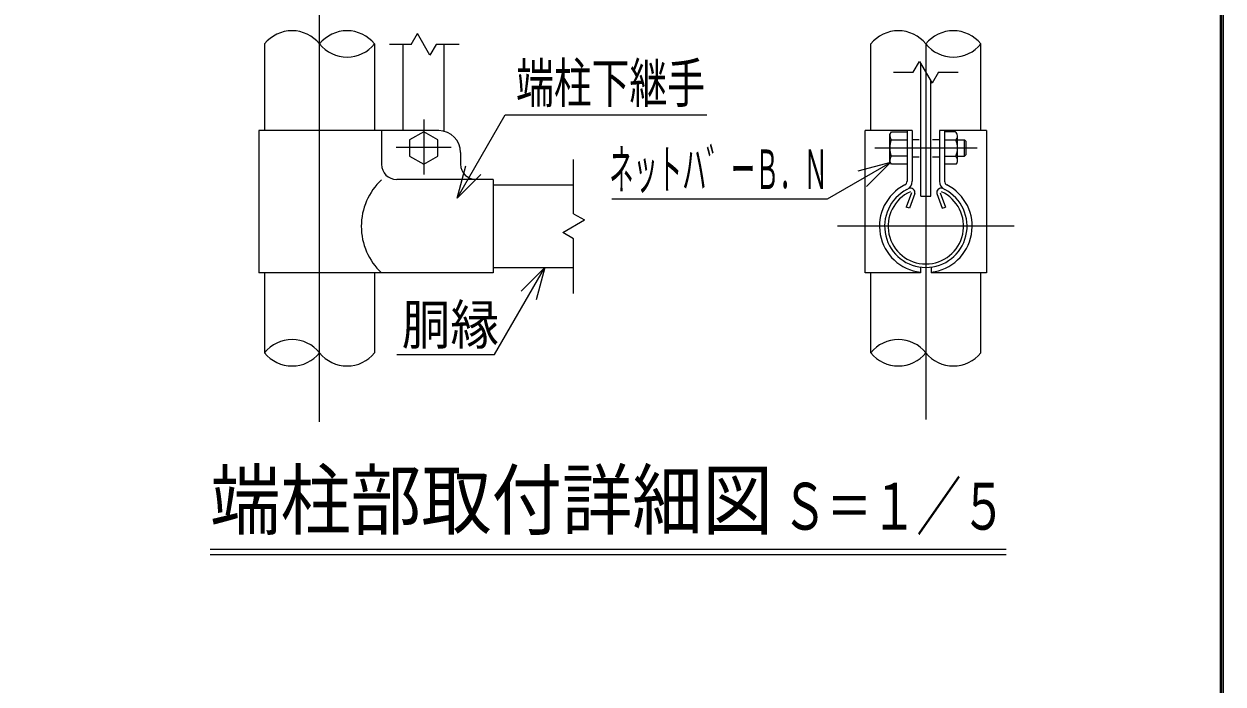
# Model space of a CAD drawing. Units: millimetres, scale not verified, with parts at other scales. Extents: x -4425 to 4425, y -3150 to 3150.
# Drawn here: x 2539 to 4200, y 632 to 1546 of the extents above; entities that cross this region are included whole.
import ezdxf
from ezdxf.enums import TextEntityAlignment as Align

# ---------------------------------------------------------------- set-up
doc = ezdxf.new("R2010")
doc.units = ezdxf.units.MM
doc.header["$LTSCALE"] = 20
doc.linetypes.add('USER1', pattern=[50.8, 31.75, -6.35, 6.35, -6.35])
doc.layers.add('0-0_1', color=7, linetype='Continuous', lineweight=25)
doc.layers.add('0-5_WAKU', color=7, linetype='Continuous', lineweight=25)
doc.styles.add('ＭＳ ゴシック', font='')
doc.styles.get('ＭＳ ゴシック').set_extended_font_data('MS Gothic')

msp = doc.modelspace()

# ---------------------------------------------------------------- linework, layer by layer
at = {"layer": '0-0_1', "color": 3, "linetype": 'USER1'}
for p, q in [((2948.47, 994.94), (2948.47, 2535.06)), ((3788.47, 2535.06), (3788.47, 998.02)), ((3092.84, 1413.47), (3092.84, 1337.53)), ((3054.88, 1375.5), (3130.81, 1375.5)), ((3859.36, 1374.07), (3717.59, 1374.07)), ((3910.9, 1265.79), (3666.05, 1265.79))]:
    msp.add_line(p, q, dxfattribs=at)
at = {"layer": '0-0_1', "color": 2}
for p, q in [((3075.52, 1517.68), (3084.18, 1532.68)), ((3101.51, 1502.68), (3084.18, 1532.68)), ((3075.52, 1517.68), (3045.59, 1517.68)), ((3110.17, 1517.68), (3101.51, 1502.68)), ((3141.92, 1517.68), (3110.17, 1517.68)), ((3743.48, 1479.05), (3771.15, 1479.05)), ((3771.15, 1479.05), (3779.81, 1494.05)), ((3779.81, 1494.05), (3797.14, 1464.05)), ((3805.8, 1479.05), (3797.14, 1464.05)), ((3805.8, 1479.05), (3833.48, 1479.05)), ((3138.96, 1304.42), (3205.66, 1419.94)), ((3205.66, 1419.94), (3485.06, 1419.94)), ((3138.96, 1304.42), (3151.02, 1349.42)), ((3300.47, 1283.11), (3300.47, 1358.15)), ((3652.27, 1303.58), (3739.4, 1353.88)), ((3739.4, 1353.88), (3694.4, 1341.82)), ((3739.4, 1353.88), (3706.46, 1320.94)), ((3138.96, 1304.42), (3171.9, 1337.37)), ((3353.22, 1303.58), (3652.27, 1303.58)), ((3300.47, 1283.11), (3315.47, 1274.45)), ((3285.47, 1257.13), (3315.47, 1274.45)), ((3300.47, 1248.47), (3285.47, 1257.13)), ((3300.47, 1172.49), (3300.47, 1248.47)), ((3191, 1088.01), (3260.64, 1208.64)), ((3260.64, 1208.64), (3227.7, 1175.7)), ((3260.64, 1208.64), (3248.59, 1163.64)), ((3055.6, 1088.01), (3191, 1088.01))]:
    msp.add_line(p, q, dxfattribs=at)
at = {"layer": '0-0_1'}
for p, q in [((2872.27, 1518.31), (2872.27, 1398.14)), ((3024.67, 1518.31), (3024.67, 1398.14)), ((3064.34, 1398.14), (3064.34, 1517.68)), ((3121.34, 1397.2), (3121.34, 1517.68)), ((3712.27, 1398.14), (3712.27, 1518.31)), ((3864.67, 1398.14), (3864.67, 1518.31)), ((3781.72, 1307.18), (3781.72, 1490.74)), ((3795.22, 1307.18), (3795.22, 1467.36)), ((3034.35, 1398.14), (3034.35, 1351.52)), ((3034.35, 1398.14), (3034.35, 1351.52)), ((3092.84, 1396.65), (3073.29, 1385.36)), ((3112.4, 1385.36), (3092.84, 1396.65)), ((3704.55, 1265.79), (3704.55, 1398.14)), ((3769.37, 1398.14), (3704.55, 1398.14)), ((3738.46, 1392.63), (3740.76, 1396.63)), ((3740.76, 1396.63), (3762.46, 1396.63)), ((3762.46, 1398.14), (3762.46, 1328.29)), ((3769.37, 1398.14), (3769.37, 1328.13)), ((3807.58, 1398.14), (3807.57, 1328.13)), ((3872.4, 1398.14), (3807.58, 1398.14)), ((3829.5, 1396.63), (3814.34, 1396.63)), ((3814.49, 1398.14), (3814.49, 1328.29)), ((3872.4, 1398.14), (3872.4, 1265.79)), ((3073.29, 1385.36), (3073.29, 1362.79)), ((3738.46, 1355.51), (3738.46, 1392.63)), ((3740.26, 1385.35), (3762.46, 1385.36)), ((3769.37, 1386.11), (3779.45, 1386.11)), ((3797.5, 1386.11), (3807.58, 1386.11)), ((3814.34, 1385.35), (3829.93, 1385.35)), ((3832.39, 1356.68), (3832.39, 1390.79)), ((3842.02, 1362.8), (3842.02, 1385.35)), ((3844.42, 1365.21), (3844.42, 1382.94)), ((3143.99, 1368.06), (3143.99, 1351.52)), ((3143.99, 1368.06), (3143.99, 1351.52)), ((3762.46, 1362.8), (3740.26, 1362.8)), ((3814.34, 1362.8), (3829.89, 1362.8)), ((3832.39, 1362.8), (3842.02, 1362.8)), ((3844.42, 1365.21), (3842.02, 1362.8)), ((3769.37, 1362.04), (3779.45, 1362.04)), ((3797.5, 1362.04), (3807.58, 1362.04)), ((3830.33, 1351.52), (3814.34, 1351.52)), ((3189.11, 1330.46), (3055.41, 1330.46)), ((3189.11, 1330.46), (3189.11, 1201.12)), ((3189.11, 1322.94), (3300.47, 1322.94)), ((3768.54, 1312.06), (3761.32, 1292.24)), ((3773.29, 1311.06), (3765.84, 1290.59)), ((3781.72, 1307.18), (3795.22, 1307.18)), ((3803.66, 1311.06), (3811.11, 1290.59)), ((3808.42, 1312.06), (3815.63, 1292.24)), ((3765.84, 1290.59), (3761.32, 1292.24)), ((3811.11, 1290.59), (3815.63, 1292.24)), ((3704.55, 1201.12), (3704.55, 1265.79)), ((3872.4, 1265.79), (3872.4, 1201.12)), ((3189.11, 1201.12), (2864.55, 1201.12)), ((2872.27, 1201.12), (2872.27, 1090.44)), ((3024.67, 1201.12), (3024.67, 1090.44)), ((3189.11, 1208.64), (3300.47, 1208.64)), ((3780.96, 1201.12), (3704.55, 1201.12)), ((3712.27, 1090.44), (3712.27, 1201.12)), ((3780.95, 1209.14), (3780.95, 1201.12)), ((3795.99, 1209.14), (3795.99, 1201.12)), ((3872.4, 1201.12), (3795.99, 1201.12)), ((3864.67, 1090.44), (3864.67, 1201.12)), ((2796.97, 818.37), (3899.93, 818.37)), ((2796.97, 810.87), (3899.93, 810.87))]:
    msp.add_line(p, q, dxfattribs=at)
for points in [[(3113.91, 1398.14), (2864.55, 1398.14), (2864.55, 1201.12)], [(3073.29, 1362.79), (3092.84, 1351.5), (3112.4, 1362.79), (3112.4, 1385.36)], [(3832.39, 1385.35), (3842.02, 1385.35), (3844.42, 1382.94)], [(3762.46, 1351.52), (3740.76, 1351.52), (3738.46, 1355.51)]]:
    msp.add_lwpolyline(points, dxfattribs=at)
for centre, radius, start, end in [((2910.37, 1487.76), 48.83, 38.71802, 141.28213), ((2986.57, 1487.76), 48.83, 38.71802, 141.28213), ((3750.38, 1487.76), 48.83, 38.71802, 141.28213), ((3826.57, 1487.76), 48.83, 38.71802, 141.28213), ((2986.57, 1548.85), 48.83, 218.71787, 321.28198), ((3826.57, 1548.85), 48.83, 218.71787, 321.28198), ((3113.91, 1368.06), 30.08, 0, 90), ((3824.89, 1390.79), 7.44, 311.91009, 51.71719), ((3774.2, 1397.65), 36.09, 187.97958, 199.90953), ((3774.57, 1374.07), 36.12, 161.80096, 198.19904), ((3805.86, 1374.12), 26.56, 334.43368, 24.86078), ((3774.2, 1350.5), 36.09, 160.09047, 172.02042), ((3825.48, 1356.68), 7.09, 313.18863, 52.72754), ((3055.41, 1351.52), 21.05, 180, 270), ((3165.04, 1351.52), 21.05, 180, 270), ((3094.61, 1265.62), 88.27, 133.0545, 226.94916), ((3788.48, 1265.79), 64.22, 117.13705, 263.27263), ((3788.48, 1265.79), 57.15, 117.19945, 269.99872), ((3788.48, 1265.79), 52.34, 114.17442, 65.66495), ((3756.44, 1328.29), 6.02, 297.13681, 0), ((3756.44, 1328.13), 12.93, 297.19983, 0), ((3767.42, 1312.33), 6.02, 349.3454, 114.44897), ((3788.48, 1265.79), 57.15, 269.99872, 62.80228), ((3788.48, 1265.79), 64.22, 276.72058, 62.86527), ((3809.53, 1312.36), 6.02, 72.04499, 190.65469), ((3820.51, 1328.13), 12.93, 180, 242.80228), ((3820.51, 1328.29), 6.02, 180, 242.8653), ((2910.38, 1059.9), 48.83, 38.71802, 141.28213), ((3750.38, 1059.9), 48.83, 38.71802, 141.28213), ((2910.38, 1120.98), 48.83, 218.71787, 321.28198), ((2986.58, 1120.98), 48.83, 218.71787, 321.28198), ((3750.38, 1120.98), 48.83, 218.71787, 321.28198), ((3826.58, 1120.98), 48.83, 218.71787, 321.28198)]:
    msp.add_arc(centre, radius, start, end, dxfattribs=at)
at = {"layer": '0-5_WAKU'}
msp.add_lwpolyline([(-4049.8, 2925.03), (4200.2, 2925.03), (4200.2, -2924.97), (-4049.8, -2924.97)], close=True, dxfattribs=at)
for points in [[(4198.2, 2923.03), (4198.2, -2922.97), (-4047.8, -2922.97)], [(4196.2, 2921.03), (4196.2, -2920.97), (-4045.8, -2920.97)]]:
    msp.add_lwpolyline(points, dxfattribs=at)

# ---------------------------------------------------------------- texts
at = {"layer": '0-0_1', "style": 'ＭＳ ゴシック'}
for s, height, width, p in [('端柱下継手', 54.84, 0.7, (3220.81, 1420.28)), ('ネットハ゛ーＢ．Ｎ', 54.84, 0.45, (3349.87, 1300.67)), ('胴縁', 54.84, 0.9, (3062.49, 1085.52)), ('端柱部取付詳細図', 79.38, 0.9, (2796.97, 823.1)), ('Ｓ＝１／５', 64.96, 0.7, (3589.47, 825.88))]:
    msp.add_text(s, height=height, dxfattribs=dict(at, width=width)).set_placement(p, align=Align.BOTTOM_LEFT)

doc.saveas('drawing.dxf')
